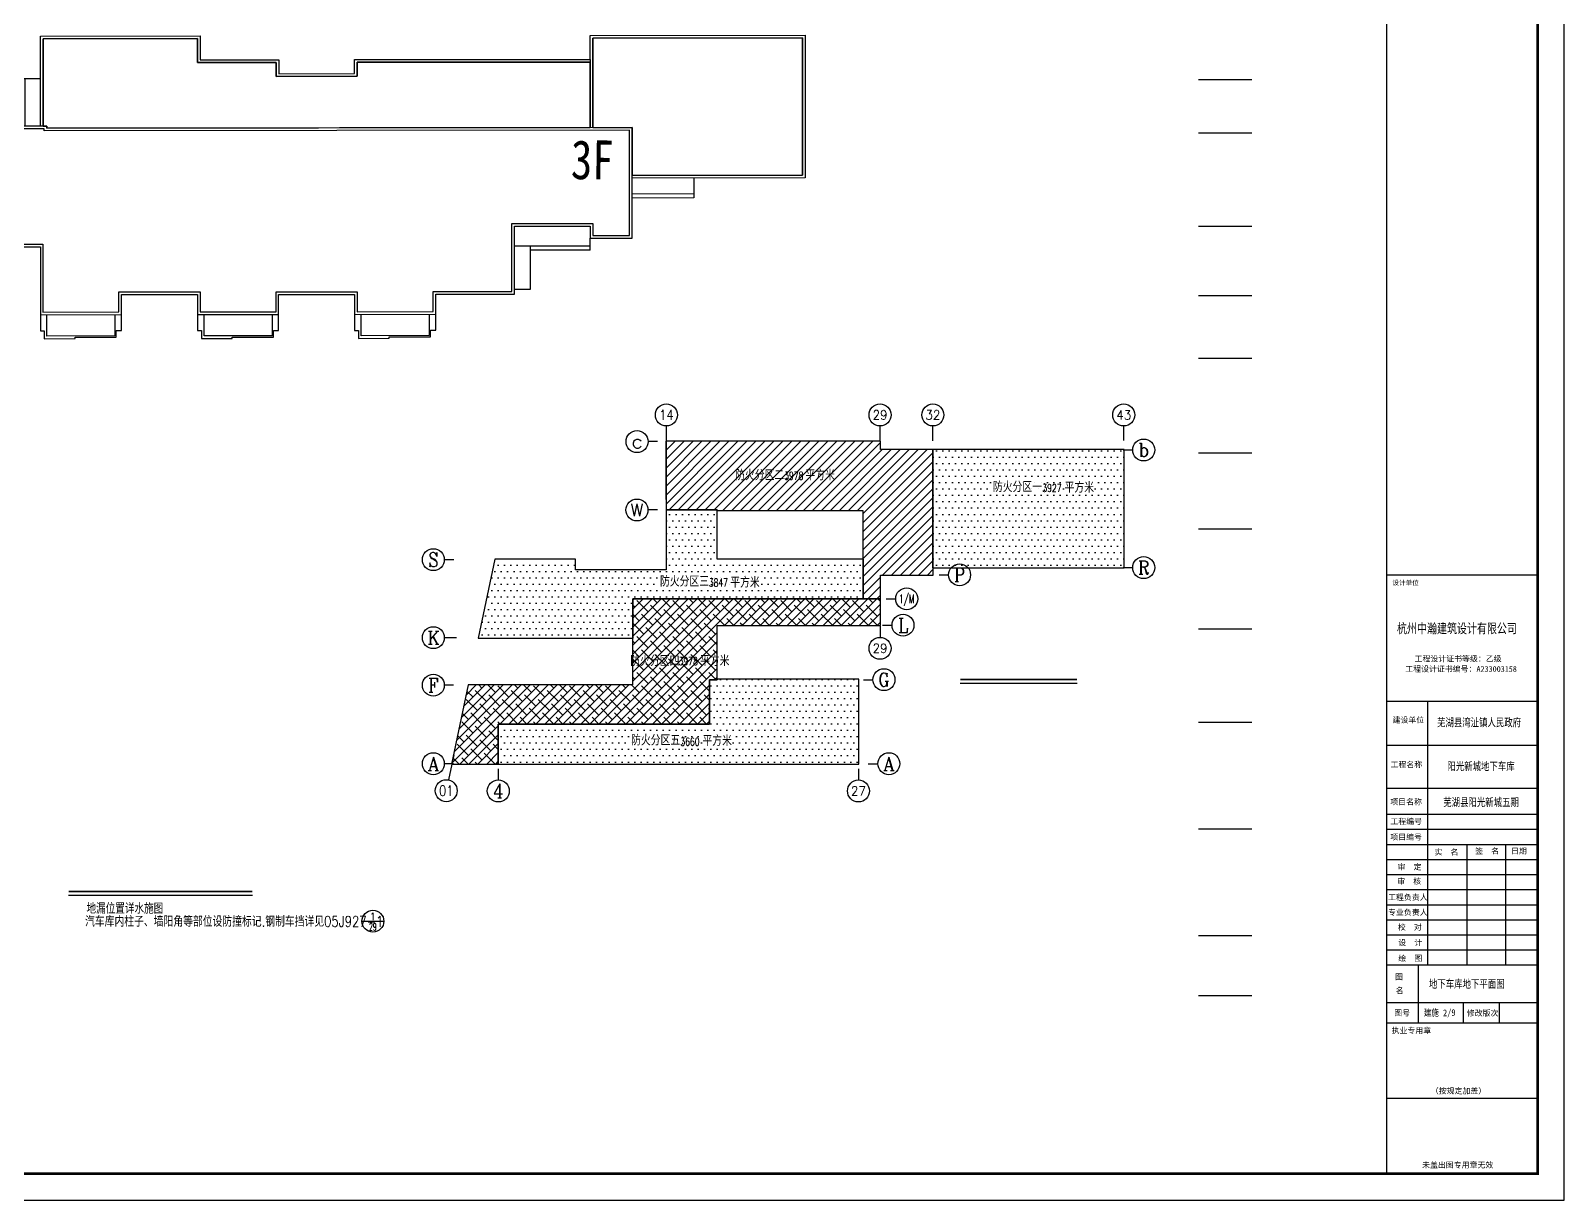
# Model space of a CAD drawing. Extents: x 1922674 to 2277828, y 3052116 to 4032933.
# Drawn here: x 2162848 to 2277828, y 3436610 to 3524327 of the extents above; entities that cross this region are included whole.
import ezdxf
from ezdxf.enums import TextEntityAlignment as Align

# ---------------------------------------------------------------- set-up
doc = ezdxf.new("R2010")
doc.units = 0
doc.header["$LTSCALE"] = 2
doc.layers.get('0').update_dxf_attribs({"linetype": 'CONTINUOUS'})
for name, color, linetype in [('1建筑内墙', 4, 'CONTINUOUS'), ('1建筑外轮廓线', 5, 'CONTINUOUS'), ('AXIS', 3, 'CONTINUOUS'), ('DIM_ELEV', 3, 'CONTINUOUS'), ('DIM_SYMB', 3, 'CONTINUOUS'), ('PUB_HATCH', 8, 'CONTINUOUS'), ('PUB_TEXT', 7, 'CONTINUOUS'), ('PUB_TITLE', 4, 'CONTINUOUS'), ('STAIR', 84, 'CONTINUOUS'), ('墙__实线', 3, 'CONTINUOUS'), ('建筑细部轮廓', 7, 'CONTINUOUS'), ('楼层标注', 1, 'CONTINUOUS')]:
    doc.layers.add(name, color=color, linetype=linetype)
doc.styles.add('_HZTXT', font='txt.shx', dxfattribs={"width": 0.8, "bigfont": 'hztxt.shx'})
doc.styles.add('_TCH_AXIS', font='COMPLEX', dxfattribs={"bigfont": 'GBCBIG'})
doc.styles.add('_TCH_DIM', font='SIMPLEX', dxfattribs={"bigfont": 'GBCBIG'})
doc.styles.add('COMP', font='complex', dxfattribs={"bigfont": 'hztxt'})
doc.styles.add('H1', font='SimSun.ttf')
doc.styles.add('HZ', font='simhei.ttf', dxfattribs={"width": 0.8})
doc.styles.add('STYLEN3', font='', dxfattribs={"width": 2, "height": 2.5})
doc.styles.add('宋体', font='SimSun.ttf')
doc.styles.get('STYLEN3').set_extended_font_data('楷体_GB2312')

# ---------------------------------------------------------------- blocks, each defined once
blk = doc.blocks.new('fzq')
at = {"color": 3, "ltscale": 500, "flags": 128}
for points in [[(133351, 28572), (115551, 28572), (115551, 27527), (109351, 27527), (109351, 28572), (103351, 28572), (103351, 30372), (91551, 30372), (91551, 23822), (91851, 23822), (91851, 23672), (133351, 23672)], [(149551, 30372), (133551, 30372), (133551, 23672), (136551, 23672), (136551, 23572), (136551, 23322), (136551, 20072), (149551, 20072)], [(136351, 23322), (136351, 23472), (91651, 23472), (91651, 23622), (88551, 23622), (88551, 14972), (91551, 14972), (91551, 9872), (97351, 9872), (97351, 11372), (103551, 11372), (103551, 9872), (109351, 9872), (109351, 11372), (115551, 11372), (115551, 9872), (121351, 9872), (121351, 11372), (127352, 11372), (127351, 16472), (133551, 16472), (133551, 15572), (136351, 15572)]]:
    blk.add_lwpolyline(points, close=True, dxfattribs=at)
at = {"color": 3}
for points in [[(91351, 9672), (91351, 8472), (91651, 8472), (91651, 7872), (94001, 7872), (94001, 7972), (97151, 7972), (97151, 8472), (97551, 8472), (97551, 9672)], [(97051, 9672), (97051, 8072), (91851, 8072), (91851, 9672)], [(103351, 9672), (103351, 8472), (103651, 8472), (103651, 7872), (106001, 7872), (106001, 7972), (109151, 7972), (109151, 8472), (109551, 8472), (109551, 9672)], [(109051, 9672), (109051, 8072), (103851, 8072), (103851, 9672)], [(115351, 9672), (115351, 8472), (115651, 8472), (115651, 7872), (118001, 7872), (118001, 7972), (121151, 7972), (121151, 8472), (121551, 8472), (121551, 9672)], [(121051, 9672), (121051, 8072), (115851, 8072), (115851, 9672)]]:
    blk.add_lwpolyline(points, dxfattribs=at)
at = {"layer": '1建筑内墙', "color": 3}
for points in [[(91551, 23822), (91551, 30372), (103351, 30372), (103351, 28572), (109351, 28572), (109351, 27527), (115551, 27527), (115551, 28572), (133351, 28572)], [(133551, 23672), (133551, 30372), (149551, 30372), (149551, 20072), (136551, 20072)]]:
    blk.add_lwpolyline(points, dxfattribs=at)
blk.add_lwpolyline([(91551, 14972), (91551, 9872), (97351, 9872), (97351, 11372), (103551, 11372), (103551, 9872), (109351, 9872), (109351, 11372), (115551, 11372), (115551, 9872), (121351, 9872), (121351, 11372), (127352, 11372), (127351, 16472), (133551, 16472), (133551, 15572), (136351, 15572), (136351, 23322), (136351, 23472), (91651, 23472), (91651, 23622), (88551, 23622), (88551, 14972)], close=True, dxfattribs=at)
at = {"layer": '1建筑外轮廓线', "color": 3}
for points in [[(91351, 23822), (91351, 30572), (103551, 30572), (103551, 28772), (109551, 28772), (109551, 27727), (115351, 27727), (115351, 28772), (133351, 28772), (133351, 30572), (149751, 30572), (149751, 19872), (136551, 19872)], [(133351, 28772), (133351, 23672)], [(91351, 14772), (91351, 9672), (97551, 9672), (97551, 11172), (103351, 11172), (103351, 9672), (109551, 9672), (109551, 11172), (115351, 11172), (115351, 9672), (121551, 9672), (121551, 11172), (127552, 11172), (127551, 16272), (133351, 16272), (133351, 15372), (136551, 15372), (136551, 23322), (136551, 23572), (136551, 23672), (91851, 23672), (91851, 23822), (88351, 23822), (88351, 14772), (91351, 14772)]]:
    blk.add_lwpolyline(points, dxfattribs=at)
at = {"layer": 'STAIR', "color": 3}
for p, q in [((133351, 14472), (133351, 15372)), ((128751, 14772), (127551, 14772)), ((133351, 14772), (128751, 14772)), ((128751, 14772), (128751, 11522)), ((133351, 14472), (128751, 14472)), ((128751, 11522), (127552, 11522))]:
    blk.add_line(p, q, dxfattribs=at)
for points in [[(90151, 27372), (89851, 27372), (89851, 23822)], [(91351, 27372), (91351, 27372), (90151, 27372), (90151, 23822)], [(87151, 23822), (86851, 23822), (86851, 21172), (87151, 21172)], [(88351, 23822), (87151, 23822), (87151, 21172), (88351, 21172)], [(141251, 19872), (141251, 18672), (136551, 18672)], [(141251, 18672), (141251, 18372), (136551, 18372)]]:
    blk.add_lwpolyline(points, dxfattribs=at)
blk = doc.blocks.new('r')
at = {"layer": 'PUB_HATCH'}
h = blk.add_hatch(dxfattribs=at)
h.set_pattern_fill('ANSI31', color=256, scale=300, style=0)
h.set_pattern_definition([(45, (0, 0), (-336.759605, 336.759605), [])])
h.paths.add_polyline_path([(2302046, 3481647), (2298113, 3481647), (2298113, 3482277), (2292506, 3482277), (2282043, 3482277), (2282043, 3477903), (2282043, 3477120), (2285873, 3477120), (2285873, 3477120), (2285873, 3477093), (2296799, 3477093), (2296799, 3473421), (2296826, 3473421), (2296826, 3470460), (2298113, 3470460), (2298113, 3472233), (2302073, 3472233), (2302073, 3472773), (2302046, 3472773)])
h = blk.add_hatch(dxfattribs=at)
h.set_pattern_fill('DOTS', color=256, scale=300, style=0)
h.paths.add_polyline_path([(2316383, 3481647), (2302046, 3481647), (2302046, 3472773), (2316383, 3472773)])
h = blk.add_hatch(dxfattribs=at)
h.set_pattern_fill('DOTS', color=256, scale=300, style=0)
h.paths.add_polyline_path([(2296826, 3473421), (2285875, 3473421), (2285873, 3477120), (2282043, 3477120), (2282043, 3472629), (2275253, 3472629), (2275253, 3472665), (2275253, 3473421), (2269218, 3473421), (2267958, 3467517), (2279546, 3467517), (2279546, 3470460), (2296826, 3470460)])
h = blk.add_hatch(dxfattribs=at)
h.set_pattern_fill('ANSI38', color=256, scale=300, style=0)
h.set_pattern_definition([(45, (0, 0), (-336.759605, 336.759605), []), (135, (0, 0), (-1010.278814, 336.759605), [1190.625, -714.375])])
h.paths.add_polyline_path([(2285306, 3464394), (2285875, 3464394), (2285875, 3464421), (2285875, 3468462), (2298113, 3468462), (2298113, 3470460), (2296826, 3470460), (2279546, 3470460), (2279546, 3467517), (2279519, 3467517), (2279519, 3464007), (2270906, 3464007), (2267209, 3464007), (2265961, 3458067), (2269466, 3458067), (2269466, 3461064), (2285306, 3461064)])
h = blk.add_hatch(dxfattribs=at)
h.set_pattern_fill('DOTS', color=256, scale=300, style=0)
h.paths.add_polyline_path([(2296493, 3464421), (2285875, 3464421), (2285875, 3464394), (2285306, 3464394), (2285306, 3461064), (2269466, 3461064), (2269466, 3458067), (2296493, 3458067)])
at = {"layer": '1建筑内墙', "ltscale": 500}
for p, q in [((2298113, 3482277), (2282043, 3482277)), ((2282043, 3477903), (2282043, 3482277)), ((2298113, 3482277), (2292506, 3482277)), ((2298113, 3481647), (2298113, 3482277)), ((2298113, 3481647), (2298113, 3482277)), ((2302046, 3481647), (2298113, 3481647)), ((2302046, 3481647), (2298113, 3481647)), ((2302046, 3472773), (2302046, 3481647)), ((2302046, 3472773), (2302046, 3481647)), ((2282043, 3477903), (2282043, 3477120)), ((2282043, 3477120), (2285873, 3477120)), ((2285873, 3477120), (2282043, 3477120)), ((2282043, 3477120), (2282043, 3472629)), ((2285873, 3477120), (2285873, 3477093)), ((2285875, 3473421), (2285873, 3477120)), ((2285873, 3477093), (2296799, 3477093)), ((2292506, 3477093), (2296799, 3477093)), ((2296799, 3477093), (2296799, 3473421)), ((2296799, 3477093), (2296799, 3473421)), ((2269218, 3473421), (2267958, 3467517)), ((2275253, 3473421), (2269218, 3473421)), ((2275253, 3472665), (2275253, 3473421)), ((2275253, 3472629), (2275253, 3472665)), ((2282043, 3472629), (2275253, 3472629)), ((2296799, 3473421), (2285875, 3473421)), ((2296826, 3473421), (2296826, 3470460)), ((2296826, 3473421), (2296826, 3470460)), ((2296826, 3470460), (2296826, 3473421)), ((2296826, 3473421), (2296826, 3470460)), ((2302073, 3472773), (2302046, 3472773)), ((2302073, 3472773), (2302046, 3472773)), ((2302073, 3472233), (2302073, 3472773)), ((2302073, 3472233), (2302073, 3472773)), ((2298113, 3470460), (2298113, 3472233)), ((2298113, 3472233), (2302073, 3472233)), ((2298113, 3470460), (2298113, 3472233)), ((2298113, 3472233), (2302073, 3472233)), ((2279546, 3467517), (2279546, 3470460)), ((2279546, 3470460), (2296826, 3470460)), ((2296826, 3470460), (2298113, 3470460)), ((2296826, 3470460), (2298113, 3470460)), ((2267958, 3467517), (2279546, 3467517))]:
    blk.add_line(p, q, dxfattribs=at)
at = {"layer": '1建筑内墙', "ltscale": 500, "const_width": 18, "flags": 128}
for points in [[(2282043, 3482277), (2298113, 3482277), (2298113, 3481647), (2316383, 3481647), (2316383, 3472773), (2302073, 3472773), (2302073, 3472233), (2298113, 3472233), (2298113, 3468462), (2285875, 3468462), (2285875, 3464421), (2296493, 3464421), (2296493, 3458067), (2265961, 3458067), (2267209, 3464007), (2279501, 3464007), (2279519, 3464007), (2279519, 3467517), (2267958, 3467517), (2269218, 3473421), (2275253, 3473421), (2275253, 3472665), (2275253, 3472647), (2275253, 3472638), (2275253, 3472629), (2282043, 3472629), (2282043, 3477903)], [(2302046, 3472773), (2302046, 3481647)], [(2282043, 3477120), (2285873, 3477120)], [(2285873, 3477093), (2285873, 3477120)], [(2296826, 3470460), (2279546, 3470460), (2279546, 3467517)], [(2296826, 3470460), (2298113, 3470460)], [(2285875, 3464394), (2285306, 3464394), (2285306, 3461064), (2269466, 3461064)], [(2285875, 3464421), (2285875, 3464394)], [(2269466, 3461064), (2269466, 3458067)]]:
    blk.add_lwpolyline(points, dxfattribs=at)
at = {"layer": '1建筑内墙', "ltscale": 500, "flags": 128}
for points in [[(2302046, 3481647), (2298113, 3481647), (2298113, 3482277), (2292506, 3482277), (2282043, 3482277), (2282043, 3477903), (2282043, 3477120), (2285873, 3477120), (2285873, 3477120), (2285873, 3477093), (2296799, 3477093), (2296799, 3473421), (2296826, 3473421), (2296826, 3470460), (2298113, 3470460), (2298113, 3472233), (2302073, 3472233), (2302073, 3472773), (2302046, 3472773)], [(2316383, 3481647), (2302046, 3481647), (2302046, 3472773), (2316383, 3472773)], [(2296826, 3473421), (2285875, 3473421), (2285873, 3477120), (2282043, 3477120), (2282043, 3472629), (2275253, 3472629), (2275253, 3472665), (2275253, 3473421), (2269218, 3473421), (2267958, 3467517), (2279546, 3467517), (2279546, 3470460), (2296826, 3470460)], [(2285306, 3464394), (2285875, 3464394), (2285875, 3464421), (2285875, 3468462), (2298113, 3468462), (2298113, 3470460), (2296826, 3470460), (2279546, 3470460), (2279546, 3467517), (2279519, 3467517), (2279519, 3464007), (2270906, 3464007), (2267209, 3464007), (2265961, 3458067), (2269466, 3458067), (2269466, 3461064), (2285306, 3461064)], [(2296493, 3464421), (2285875, 3464421), (2285875, 3464394), (2285306, 3464394), (2285306, 3461064), (2269466, 3461064), (2269466, 3458067), (2296493, 3458067)]]:
    blk.add_lwpolyline(points, close=True, dxfattribs=at)
at = {"layer": '1建筑内墙', "ltscale": 500, "const_width": 18, "flags": 128}
blk.add_lwpolyline([(2285873, 3477093), (2296799, 3477093), (2296799, 3473421), (2285875, 3473421)], close=True, dxfattribs=at)
at = {"layer": '1建筑内墙', "ltscale": 500, "flags": 128}
for points in [[(2269466, 3461064), (2285306, 3461064), (2285306, 3464394), (2285875, 3464394), (2285875, 3464421), (2285875, 3468462), (2298113, 3468462), (2298113, 3470460), (2296826, 3470460), (2279546, 3470460), (2279546, 3467517), (2279519, 3467517), (2279519, 3464007), (2270906, 3464007)], [(2269466, 3458067), (2296493, 3458067), (2296493, 3464421), (2285875, 3464421), (2285875, 3464394), (2285306, 3464394), (2285306, 3461064), (2269466, 3461064)]]:
    blk.add_lwpolyline(points, dxfattribs=at)
at = {"layer": 'AXIS'}
for p, q in [((2282066, 3482313), (2282066, 3483427)), ((2298086, 3482313), (2298086, 3483427)), ((2302046, 3482313), (2302046, 3483427)), ((2316356, 3482329), (2316356, 3483427)), ((2281409, 3482250), (2280690, 3482250)), ((2316311, 3481620), (2317030, 3481620)), ((2281401, 3477120), (2280682, 3477120)), ((2266137, 3473394), (2265418, 3473394)), ((2316311, 3472800), (2317030, 3472800)), ((2302506, 3472260), (2303225, 3472260)), ((2298545, 3470460), (2299264, 3470460)), ((2298086, 3468404), (2298086, 3467570)), ((2298266, 3468480), (2298985, 3468480)), ((2266333, 3467544), (2265418, 3467544)), ((2296835, 3464394), (2297554, 3464394)), ((2266101, 3463980), (2265419, 3463980)), ((2266134, 3458750), (2265733, 3456872)), ((2266101, 3458094), (2265419, 3458094)), ((2269466, 3457706), (2269466, 3456872)), ((2296466, 3457706), (2296466, 3456872)), ((2297206, 3458094), (2297925, 3458094))]:
    blk.add_line(p, q, dxfattribs=at)
for centre in [(2282066, 3484250), (2298086, 3484250), (2302046, 3484250), (2316356, 3484250), (2279867, 3482250), (2317853, 3481620), (2279859, 3477120), (2264595, 3473394), (2317853, 3472800), (2304048, 3472260), (2300086, 3470460), (2299807, 3468480), (2264595, 3467544), (2298086, 3466747), (2264596, 3463980), (2298377, 3464394), (2264596, 3458094), (2298748, 3458094), (2265561, 3456068), (2269466, 3456049), (2296466, 3456049)]:
    blk.add_circle(centre, 823, dxfattribs=at)
at = {"layer": 'DIM_SYMB', "const_width": 140}
blk.add_lwpolyline([(2304094, 3464410), (2312855, 3464410)], dxfattribs=at)
at = {"layer": 'DIM_SYMB'}
blk.add_lwpolyline([(2304094, 3464130), (2312855, 3464130)], dxfattribs=at)
at = {"style": '_HZTXT', "width": 0.8}
for s, p in [('防火分区二：', (2287221, 3479343)), ('平方米', (2292491, 3479343)), ('防火分区一：', (2306548, 3478460)), ('平方米', (2311924, 3478416)), ('防火分区三：', (2281589, 3471376)), ('平方米', (2286860, 3471298)), ('防火分区四：', (2279365, 3465409)), ('平方米', (2284589, 3465415)), ('防火分区五：', (2279421, 3459462)), ('平方米', (2284775, 3459424))]:
    blk.add_text(s, height=799.4, dxfattribs=at).set_placement(p)
at = {"layer": 'AXIS', "color": 7, "style": '_TCH_AXIS'}
for s, height, p, p2 in [('14', 738.4, (2281521, 3483881), (2282611, 3483881)), ('29', 691.8, (2297526, 3483904), (2298646, 3483904)), ('32', 706.8, (2301490, 3483896), (2302601, 3483896)), ('43', 677.4, (2315791, 3483911), (2316920, 3483911)), ('b', 1047, (2317454, 3481097), (2318252, 3481097)), ('W', 909, (2279383, 3476666), (2280335, 3476666)), ('S', 1095, (2264230, 3472847), (2264960, 3472847)), ('P', 1023, (2303634, 3471749), (2304462, 3471749)), ('R', 1000, (2317424, 3472301), (2318281, 3472301)), ('L', 1071, (2299425, 3467945), (2300190, 3467945)), ('K', 976, (2264154, 3467056), (2265037, 3467056)), ('29', 691.8, (2297526, 3466402), (2298646, 3466402)), ('F', 1047, (2264197, 3463457), (2264995, 3463457)), ('G', 1000, (2297948, 3463895), (2298805, 3463895)), ('A', 1000, (2264167, 3457595), (2265024, 3457595)), ('A', 1000, (2298320, 3457595), (2299176, 3457595)), ('01', 772.2, (2265028, 3455682), (2266095, 3455682)), ('4', 1047, (2269067, 3455526), (2269865, 3455526)), ('27', 691.8, (2295906, 3455704), (2297026, 3455704))]:
    blk.add_text(s, height=height, dxfattribs=at).set_placement(p, p2, align=Align.FIT)
for s, height, width, p, p2 in [('c', 965, 1.5, (2279419, 3481768), (2280315, 3481768)), ('1/M', 636, 0.65625, (2299510, 3470142), (2300663, 3470142))]:
    blk.add_text(s, height=height, dxfattribs=dict(at, width=width)).set_placement(p, p2, align=Align.FIT)
at = {"layer": 'DIM_ELEV', "color": 7, "style": '_TCH_DIM', "width": 0.705882}
for s, p in [('3978', (2290897, 3479394)), ('3927', (2310249, 3478470)), ('3847', (2285249, 3471376)), ('3978', (2282987, 3465478)), ('3660', (2283115, 3459445))]:
    blk.add_text(s, height=595, dxfattribs=at).set_placement(p)
blk = doc.blocks.new('a00')
at = {"layer": 'PUB_TITLE'}
for p, q in [((2363030, 4206231), (2363030, 4370431)), ((2374330, 4206231), (2374330, 4370431)), ((2363030, 4251135), (2374330, 4251135)), ((2363030, 4241659), (2374330, 4241659)), ((2366101, 4221883), (2366101, 4241659)), ((2363030, 4238373), (2374330, 4238373)), ((2363030, 4235133), (2374330, 4235133)), ((2363030, 4233183), (2374330, 4233183)), ((2363030, 4232053), (2374330, 4232053)), ((2363030, 4230923), (2374330, 4230923)), ((2369057, 4221883), (2369057, 4230923)), ((2371947, 4221883), (2371947, 4230923)), ((2363030, 4229793), (2374330, 4229793)), ((2363030, 4228663), (2374330, 4228663)), ((2363030, 4227533), (2374330, 4227533)), ((2363030, 4226403), (2374330, 4226403)), ((2363030, 4225273), (2374330, 4225273)), ((2363030, 4224143), (2374330, 4224143)), ((2363030, 4223013), (2374330, 4223013)), ((2363030, 4221883), (2374330, 4221883)), ((2365387, 4217531), (2365387, 4221883)), ((2363030, 4219057), (2374330, 4219057)), ((2368768, 4217531), (2368768, 4219057)), ((2371469, 4217531), (2371469, 4219057)), ((2363030, 4217531), (2374330, 4217531)), ((2363030, 4211880), (2374330, 4211880)), ((2363030, 4206231), (2374330, 4206231))]:
    blk.add_line(p, q, dxfattribs=at)
blk.add_lwpolyline([(2049330, 4204231), (2376330, 4204231), (2376330, 4372431), (2049330, 4372431)], close=True, dxfattribs=at)
at = {"layer": 'PUB_TITLE', "const_width": 200}
blk.add_lwpolyline([(2054330, 4206231), (2374330, 4206231), (2374330, 4370431), (2054330, 4370431)], close=True, dxfattribs=at)
at = {"layer": 'PUB_TITLE', "style": 'STYLEN3'}
for s, height, p in [('设计单位', 353.3, (2364428, 4250560)), ('建设单位', 423.8, (2364636, 4240270)), ('工程名称', 423.8, (2364490, 4236924)), ('项目名称', 423.8, (2364470, 4234130)), ('工程编号', 423.8, (2364475, 4232660)), ('项目编号', 423.8, (2364471, 4231491)), ('实  名', 423.8, (2367492, 4230362)), ('签  名', 423.8, (2370543, 4230441)), ('日期', 423.8, (2372921, 4230441)), ('审  定', 423.8, (2364730, 4229252)), ('审  核', 423.8, (2364703, 4228173)), ('工程负责人', 423.8, (2364600, 4226972)), ('专业负责人', 423.8, (2364600, 4225842)), ('校  对', 423.8, (2364749, 4224727)), ('设  计', 423.8, (2364777, 4223566)), ('绘  图', 423.8, (2364777, 4222397)), ('图', 424, (2363942, 4220992)), ('名', 424, (2363986, 4219979)), ('图号', 423.8, (2364171, 4218286)), ('修改版次', 423.8, (2370202, 4218286)), ('执业专用章', 423.8, (2364867, 4216985)), ('（按规定加盖）', 423.8, (2368396, 4212452)), ('未盖出图专用章无效', 423.8, (2368336, 4206897))]:
    blk.add_text(s, height=height, dxfattribs=at).set_placement(p, align=Align.MIDDLE)
at = {"layer": 'PUB_TITLE', "style": 'H1', "width": 0.75}
blk.add_text('杭州中瀚建筑设计有限公司', height=732.5, dxfattribs=at).set_placement((2363785, 4246760))
at = {"layer": 'PUB_TITLE', "style": 'STYLEN3'}
for s, p in [('工程设计证书等级：乙级', (2365104, 4244636)), ('工程设计证书编号：A233003158', (2364406, 4243868))]:
    blk.add_text(s, height=423.78, dxfattribs=at).set_placement(p)
at = {"layer": 'PUB_TITLE', "style": '宋体'}
for s, height, width, p in [('芜湖县湾沚镇人民政府^M', 600, 0.75, (2370091, 4240094)), ('阳光新城地下车库', 600, 0.75, (2370091, 4236803)), ('芜湖县阳光新城五期', 600, 0.75, (2370091, 4234104)), ('建施  /9', 500, 0.8, (2366987, 4218294))]:
    blk.add_text(s, height=height, dxfattribs=dict(at, width=width)).set_placement(p, align=Align.MIDDLE)

msp = doc.modelspace()

# ---------------------------------------------------------------- linework, layer by layer
at = {"layer": 'AXIS'}
for p, q in [((2250400, 3520669), (2254394, 3520669)), ((2250400, 3516669), (2254394, 3516669)), ((2250400, 3509669), (2254394, 3509669)), ((2250400, 3504469), (2254394, 3504469)), ((2250400, 3499769), (2254394, 3499769)), ((2250400, 3492669), (2254394, 3492669)), ((2250400, 3486969), (2254394, 3486969)), ((2250400, 3479469), (2254394, 3479469)), ((2250400, 3472469), (2254394, 3472469)), ((2250400, 3464469), (2254394, 3464469)), ((2250400, 3456469), (2254394, 3456469)), ((2250400, 3451969), (2254394, 3451969))]:
    msp.add_line(p, q, dxfattribs=at)
at = {"layer": 'DIM_SYMB', "const_width": 140}
msp.add_lwpolyline([(2165686, 3459766), (2179471, 3459766)], dxfattribs=at)
at = {"layer": 'DIM_SYMB'}
msp.add_lwpolyline([(2165686, 3459486), (2179471, 3459486)], dxfattribs=at)
at = {"layer": 'PUB_TEXT'}
msp.add_line((2187683, 3457542, 11261), (2189326, 3457542, 11261), dxfattribs=at)
msp.add_circle((2188505, 3457542, 11261), 822, dxfattribs=at)

# ---------------------------------------------------------------- block references
at = {"extrusion": (-0.190853, 0.007024, 0.981593), "rotation": 92.13218176850341}
msp.add_blockref('fzq', (-3567165, 1904602, -389956), dxfattribs=at)
at = {"layer": '墙__实线'}
msp.add_blockref('a00', (-98503, -767620), dxfattribs=at)
at = {"layer": '建筑细部轮廓'}
msp.add_blockref('r', (-71559, 11261), dxfattribs=at)

# ---------------------------------------------------------------- texts
at = {"style": '_HZTXT', "width": 0.8}
msp.add_text('汽车库内柱子、墙阳角等部位设防撞标记.钢制车挡详见05J927-1     ', height=799.41, dxfattribs=at).set_placement((2166924, 3457128, 11261))
at = {"layer": 'PUB_TEXT', "style": '_HZTXT', "width": 0.9}
msp.add_text('地漏位置详水施图', height=800, dxfattribs=at).set_placement((2167030, 3458102))
at = {"layer": 'PUB_TEXT', "style": 'COMP'}
for tag, width, p, p2 in [('1', 2.333333, (2188225, 3457624, 11261), (2188784, 3457624, 11261)), ('29', 0.617647, (2188225, 3456848, 11261), (2188784, 3456848, 11261))]:
    msp.add_attdef(tag, text='1', height=559, dxfattribs=dict(at, width=width)).set_placement(p, p2, align=Align.FIT)
at = {"layer": 'PUB_TITLE', "style": '宋体'}
for s, height, width, p in [('地下车库地下平面图', 600, 0.75, (2270513, 3452862)), ('2', 500, 0.8, (2268891, 3450670))]:
    msp.add_text(s, height=height, dxfattribs=dict(at, width=width)).set_placement(p, align=Align.MIDDLE)
at = {"layer": '楼层标注', "color": 252, "style": 'HZ', "width": 0.8}
msp.add_text('3F', height=2931, rotation=359.17272, dxfattribs=at).set_placement((2203337, 3513199, 2107))

doc.saveas('drawing.dxf')
